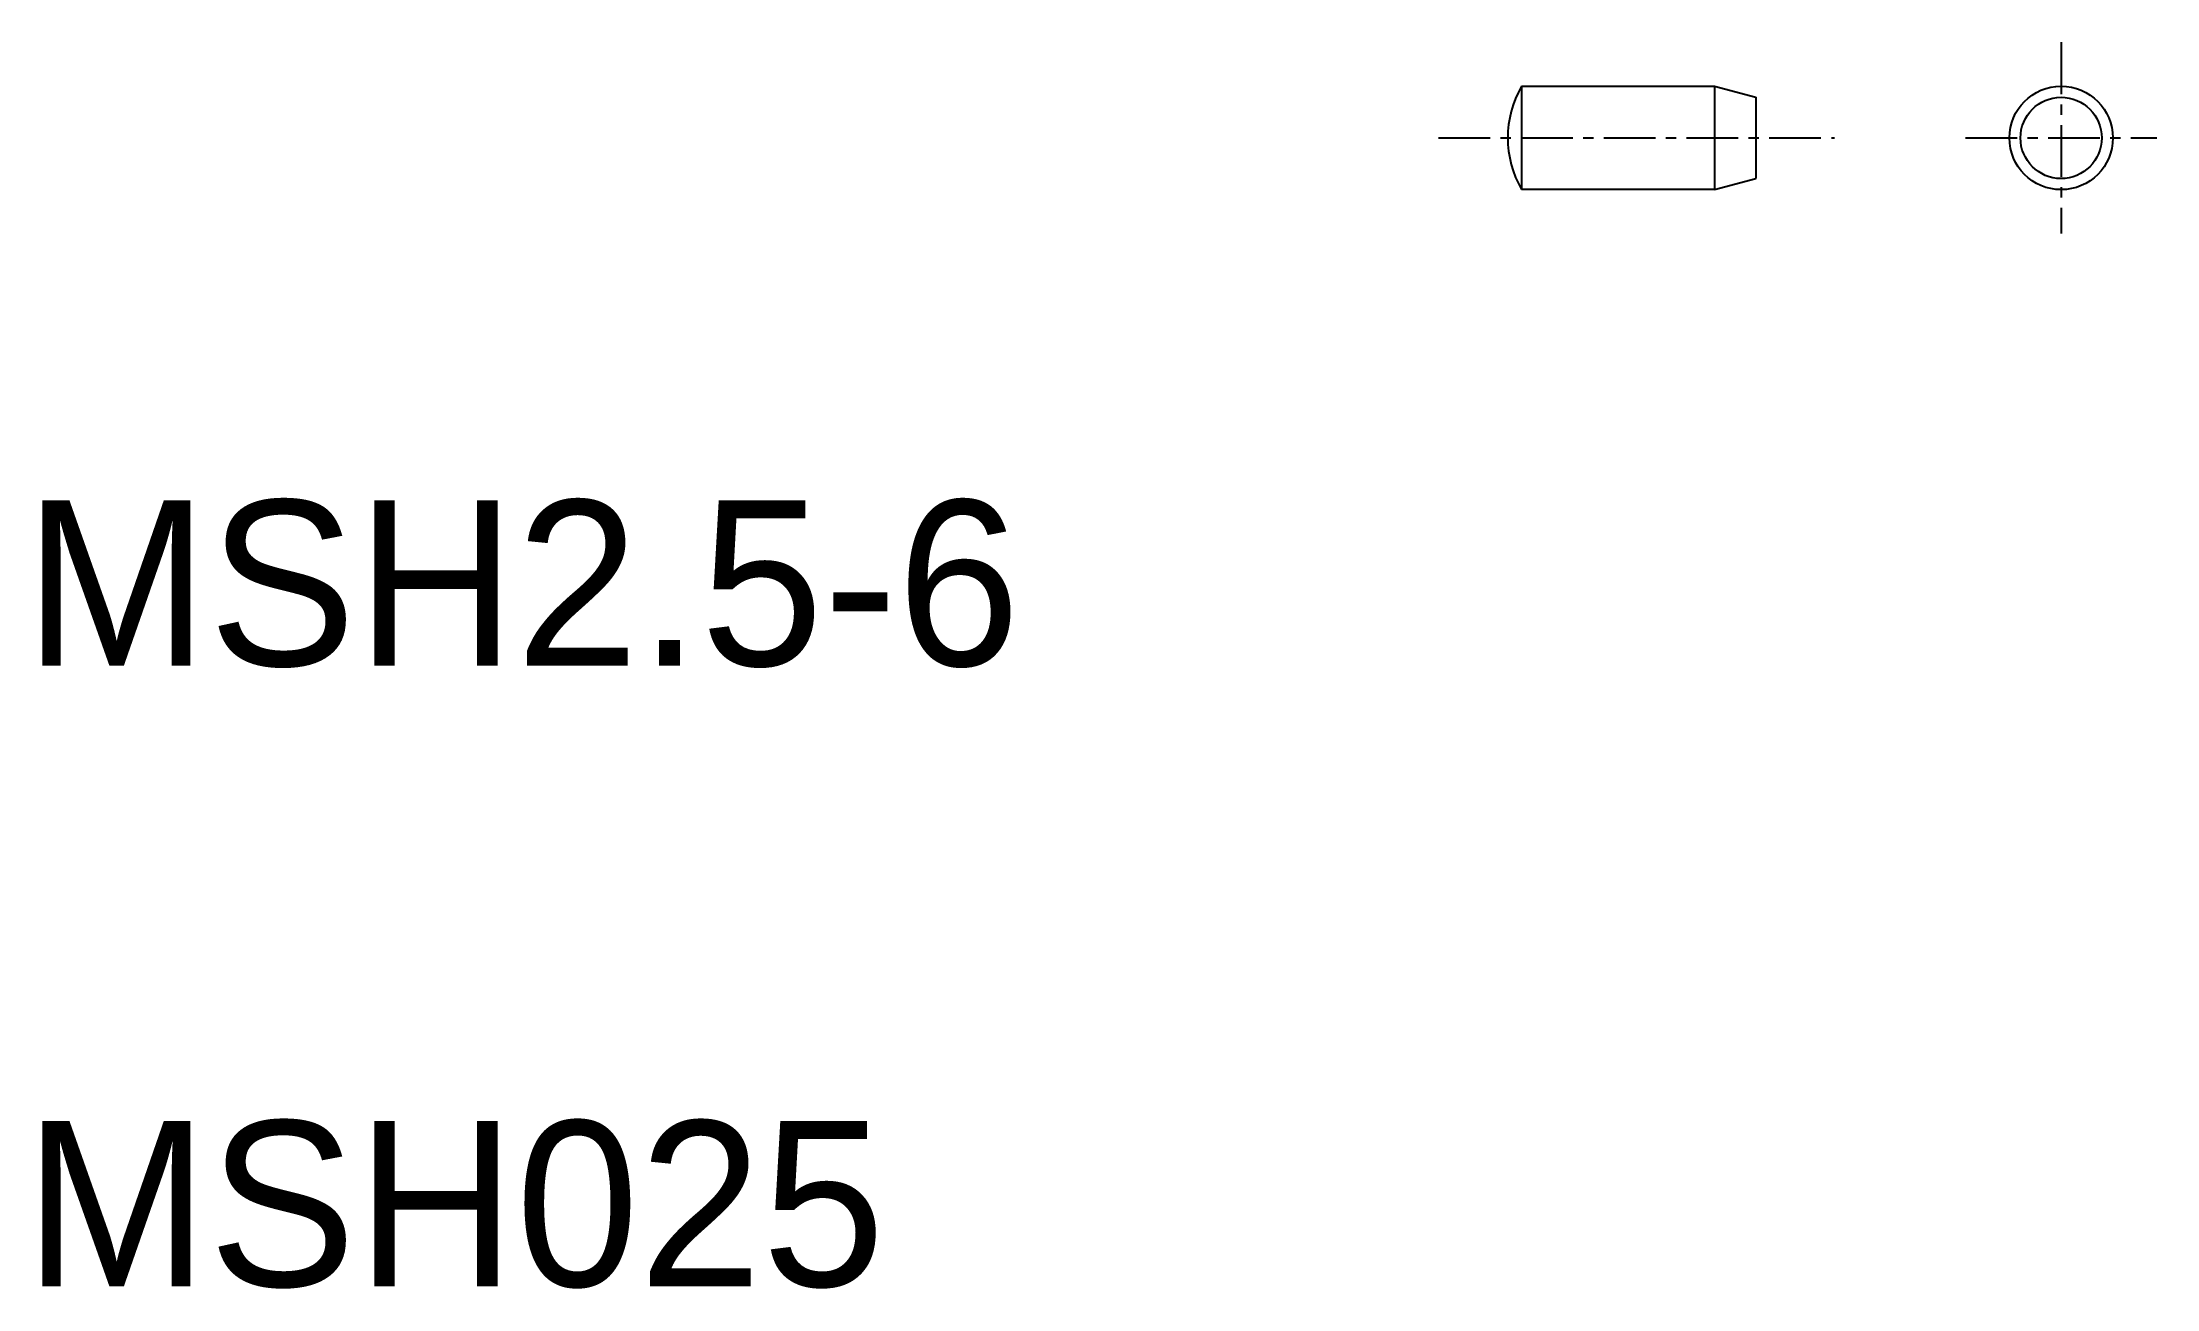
# Model space of a CAD drawing. Extents: x 118.8 to 169.9, y 135.3 to 165.5.
import ezdxf

# ---------------------------------------------------------------- set-up
doc = ezdxf.new("R2010")
doc.units = 0
doc.linetypes.add('CENTER', pattern=[2, 1.25, -0.25, 0.25, -0.25])
doc.layers.get('0').update_dxf_attribs({"linetype": 'CONTINUOUS'})
doc.layers.add('CENTER', color=1, linetype='CENTER')

msp = doc.modelspace()

# ---------------------------------------------------------------- linework, layer by layer
at = {"color": 7, "linetype": 'CONTINUOUS'}
for p, q in [((154.515, 164.403), (159.18, 164.403)), ((154.515, 164.403), (154.515, 161.903)), ((159.18, 164.403), (159.18, 161.903)), ((159.18, 164.403), (160.18, 164.135)), ((160.18, 164.135), (160.18, 162.171)), ((159.18, 161.903), (160.18, 162.171)), ((159.18, 161.903), (154.515, 161.903))]:
    msp.add_line(p, q, dxfattribs=at)
for radius in [1.25, 0.982]:
    msp.add_circle((167.558, 163.153), radius, dxfattribs=at)
msp.add_arc((156.68, 163.153), 2.5, 150, 210, dxfattribs=at)
msp.add_arc((156.68, 163.153), 2.5, 150, 210, dxfattribs=at)
at = {"layer": 'CENTER', "color": 1, "linetype": 'CENTER'}
for p, q in [((167.558, 165.464), (167.558, 160.842)), ((152.503, 163.153), (162.08, 163.153)), ((165.247, 163.153), (169.869, 163.153))]:
    msp.add_line(p, q, dxfattribs=at)

# ---------------------------------------------------------------- texts
at = {"color": 7, "linetype": 'CONTINUOUS'}
for s, p in [('MSH2.5-6', (118.315, 150.397)), ('MSH025', (118.315, 135.397))]:
    msp.add_text(s, height=4, dxfattribs=at).set_placement(p)

doc.saveas('drawing.dxf')
